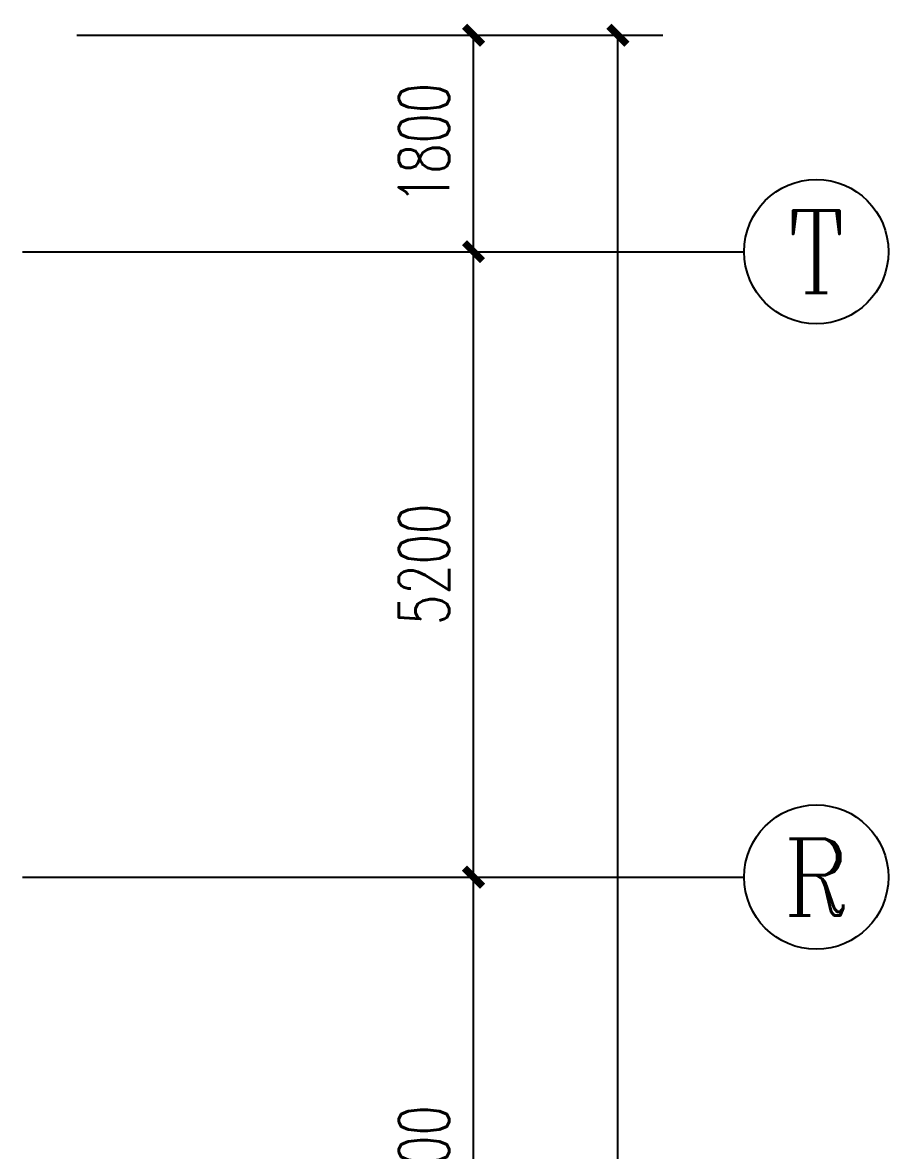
# Model space of a CAD drawing. Extents: x 0 to 2972856, y -1269770 to 0.
# Drawn here: x 2783856 to 2791056, y -1162418 to -1153041 of the extents above; entities that cross this region are included whole.
import ezdxf
from ezdxf.enums import TextEntityAlignment as Align

# ---------------------------------------------------------------- set-up
doc = ezdxf.new("R2010")
doc.units = 0
doc.header["$LTSCALE"] = 1000
doc.header["$PDSIZE"] = 50
doc.layers.add('1-建筑底图', color=8, linetype='Continuous')
doc.layers.add('AXIS_TEXT', color=7, linetype='Continuous')
doc.styles.add('_TCH_AXIS', font='COMPLEX', dxfattribs={"bigfont": 'GBCBIG'})
doc.styles.add('A_DIM_T3', font='SIMPLEX', dxfattribs={"width": 0.7, "bigfont": 'HZ'})
doc.styles.add('COMPLEX', font='COMPLEX')
doc.dimstyles.new('_TCH_ARCH&&150', dxfattribs={"dimtxt": 420, "dimasz": 150, "dimexe": 375, "dimexo": 450, "dimgap": 202.5, "dimtad": 1, "dimdec": 0, "dimzin": 0, "dimdsep": 46, "dimtxsty": 'A_DIM_T3', "dimblk": 'ARCHTICK', "dimcen": 0.09, "dimclrt": 7, "dimazin": 2, "dimtfac": 1, "dimtdec": 0, "dimtix": 1, "dimtmove": 2, "dimatfit": 3, "dimfxl": 150, "dimtolj": 1, "dimtzin": 0, "dimarcsym": 0})

# ---------------------------------------------------------------- blocks, each defined once
blk = doc.blocks.new('_ArchTick')
at = {"color": 0, "linetype": 'ByBlock', "const_width": 0.4}
blk.add_lwpolyline([(-0.5, -0.5), (0.5, 0.5)], dxfattribs=at)
blk = doc.blocks.new('*D1127')
at = {"layer": '1-建筑底图', "color": 0, "lineweight": -2, "transparency": 16777216}
for p, q in [((2169526.6, -1147375.4), (2174401.6, -1147375.4)), ((2174026.6, -1226975.4), (2174026.6, -1147375.4)), ((2169526.6, -1226975.4), (2174401.6, -1226975.4))]:
    blk.add_line(p, q, dxfattribs=at)
at = {"layer": 'Defpoints', "color": 0, "transparency": 16777216}
for p in [(2169076.6, -1147375.4), (2174026.6, -1147375.4), (2169076.6, -1226975.4)]:
    blk.add_point(p, dxfattribs=at)
at = {"layer": '1-建筑底图', "color": 0, "lineweight": -2, "transparency": 16777216, "xscale": 150, "yscale": 150, "zscale": 150}
for p, rotation in [((2174026.6, -1147375.4), 90), ((2174026.6, -1226975.4), 270)]:
    blk.add_blockref('_ArchTick', p, dxfattribs=dict(at, rotation=rotation))
at = {"layer": '1-建筑底图', "color": 7, "transparency": 16777216, "insert": (2173614.1, -1187175.4), "char_height": 420, "attachment_point": 5, "rotation": 90, "style": 'A_DIM_T3'}
blk.add_mtext('\\A1;79600', dxfattribs=at)
blk = doc.blocks.new('*D1140')
at = {"layer": '1-建筑底图', "color": 0, "lineweight": -2, "transparency": 16777216}
for p, q in [((2169526.6, -1154375.4), (2173201.6, -1154375.4)), ((2172826.6, -1159175.4), (2172826.6, -1154375.4)), ((2169526.6, -1159175.4), (2173201.6, -1159175.4))]:
    blk.add_line(p, q, dxfattribs=at)
at = {"layer": 'Defpoints', "color": 0, "transparency": 16777216}
for p in [(2169076.6, -1154375.4), (2172826.6, -1154375.4), (2169076.6, -1159175.4)]:
    blk.add_point(p, dxfattribs=at)
at = {"layer": '1-建筑底图', "color": 0, "lineweight": -2, "transparency": 16777216, "xscale": 150, "yscale": 150, "zscale": 150}
for p, rotation in [((2172826.6, -1154375.4), 90), ((2172826.6, -1159175.4), 270)]:
    blk.add_blockref('_ArchTick', p, dxfattribs=dict(at, rotation=rotation))
at = {"layer": '1-建筑底图', "color": 7, "transparency": 16777216, "insert": (2172414.1, -1156775.4), "char_height": 420, "attachment_point": 5, "rotation": 90, "style": 'A_DIM_T3'}
blk.add_mtext('\\A1;4800', dxfattribs=at)
blk = doc.blocks.new('*D1141')
at = {"layer": '1-建筑底图', "color": 0, "lineweight": -2, "transparency": 16777216}
for p, q in [((2169526.6, -1149175.4), (2173201.6, -1149175.4)), ((2172826.6, -1154375.4), (2172826.6, -1149175.4)), ((2169526.6, -1154375.4), (2173201.6, -1154375.4))]:
    blk.add_line(p, q, dxfattribs=at)
at = {"layer": 'Defpoints', "color": 0, "transparency": 16777216}
for p in [(2169076.6, -1149175.4), (2172826.6, -1149175.4), (2169076.6, -1154375.4)]:
    blk.add_point(p, dxfattribs=at)
at = {"layer": '1-建筑底图', "color": 0, "lineweight": -2, "transparency": 16777216, "xscale": 150, "yscale": 150, "zscale": 150}
for p, rotation in [((2172826.6, -1149175.4), 90), ((2172826.6, -1154375.4), 270)]:
    blk.add_blockref('_ArchTick', p, dxfattribs=dict(at, rotation=rotation))
at = {"layer": '1-建筑底图', "color": 7, "transparency": 16777216, "insert": (2172414.1, -1151775.4), "char_height": 420, "attachment_point": 5, "rotation": 90, "style": 'A_DIM_T3'}
blk.add_mtext('\\A1;5200', dxfattribs=at)
blk = doc.blocks.new('*D1142')
at = {"layer": '1-建筑底图', "color": 0, "lineweight": -2, "transparency": 16777216}
for p, q in [((2169526.6, -1147375.4), (2173201.6, -1147375.4)), ((2172826.6, -1149175.4), (2172826.6, -1147375.4)), ((2169526.6, -1149175.4), (2173201.6, -1149175.4))]:
    blk.add_line(p, q, dxfattribs=at)
at = {"layer": 'Defpoints', "color": 0, "transparency": 16777216}
for p in [(2169076.6, -1147375.4), (2172826.6, -1147375.4), (2169076.6, -1149175.4)]:
    blk.add_point(p, dxfattribs=at)
at = {"layer": '1-建筑底图', "color": 0, "lineweight": -2, "transparency": 16777216, "xscale": 150, "yscale": 150, "zscale": 150}
for p, rotation in [((2172826.6, -1147375.4), 90), ((2172826.6, -1149175.4), 270)]:
    blk.add_blockref('_ArchTick', p, dxfattribs=dict(at, rotation=rotation))
at = {"layer": '1-建筑底图', "color": 7, "transparency": 16777216, "insert": (2172414.1, -1148275.4), "char_height": 420, "attachment_point": 5, "rotation": 90, "style": 'A_DIM_T3'}
blk.add_mtext('\\A1;1800', dxfattribs=at)
blk = doc.blocks.new('*D1434')
at = {"layer": '1-建筑底图', "color": 0, "lineweight": -2, "transparency": 16777216}
for p, q in [((2169526.6, -1147375.4), (2174401.6, -1147375.4)), ((2174026.6, -1226975.4), (2174026.6, -1147375.4)), ((2169526.6, -1226975.4), (2174401.6, -1226975.4))]:
    blk.add_line(p, q, dxfattribs=at)
at = {"layer": 'Defpoints', "color": 0, "transparency": 16777216}
for p in [(2169076.6, -1147375.4), (2174026.6, -1147375.4), (2169076.6, -1226975.4)]:
    blk.add_point(p, dxfattribs=at)
at = {"layer": '1-建筑底图', "color": 0, "lineweight": -2, "transparency": 16777216, "xscale": 150, "yscale": 150, "zscale": 150}
for p, rotation in [((2174026.6, -1147375.4), 90), ((2174026.6, -1226975.4), 270)]:
    blk.add_blockref('_ArchTick', p, dxfattribs=dict(at, rotation=rotation))
at = {"layer": '1-建筑底图', "color": 7, "transparency": 16777216, "insert": (2173614.1, -1187175.4), "char_height": 420, "attachment_point": 5, "rotation": 90, "style": 'A_DIM_T3'}
blk.add_mtext('\\A1;79600', dxfattribs=at)
blk = doc.blocks.new('*D1447')
at = {"layer": '1-建筑底图', "color": 0, "lineweight": -2, "transparency": 16777216}
for p, q in [((2169526.6, -1154375.4), (2173201.6, -1154375.4)), ((2172826.6, -1159175.4), (2172826.6, -1154375.4)), ((2169526.6, -1159175.4), (2173201.6, -1159175.4))]:
    blk.add_line(p, q, dxfattribs=at)
at = {"layer": 'Defpoints', "color": 0, "transparency": 16777216}
for p in [(2169076.6, -1154375.4), (2172826.6, -1154375.4), (2169076.6, -1159175.4)]:
    blk.add_point(p, dxfattribs=at)
at = {"layer": '1-建筑底图', "color": 0, "lineweight": -2, "transparency": 16777216, "xscale": 150, "yscale": 150, "zscale": 150}
for p, rotation in [((2172826.6, -1154375.4), 90), ((2172826.6, -1159175.4), 270)]:
    blk.add_blockref('_ArchTick', p, dxfattribs=dict(at, rotation=rotation))
at = {"layer": '1-建筑底图', "color": 7, "transparency": 16777216, "insert": (2172414.1, -1156775.4), "char_height": 420, "attachment_point": 5, "rotation": 90, "style": 'A_DIM_T3'}
blk.add_mtext('\\A1;4800', dxfattribs=at)
blk = doc.blocks.new('*D1448')
at = {"layer": '1-建筑底图', "color": 0, "lineweight": -2, "transparency": 16777216}
for p, q in [((2169526.6, -1149175.4), (2173201.6, -1149175.4)), ((2172826.6, -1154375.4), (2172826.6, -1149175.4)), ((2169526.6, -1154375.4), (2173201.6, -1154375.4))]:
    blk.add_line(p, q, dxfattribs=at)
at = {"layer": 'Defpoints', "color": 0, "transparency": 16777216}
for p in [(2169076.6, -1149175.4), (2172826.6, -1149175.4), (2169076.6, -1154375.4)]:
    blk.add_point(p, dxfattribs=at)
at = {"layer": '1-建筑底图', "color": 0, "lineweight": -2, "transparency": 16777216, "xscale": 150, "yscale": 150, "zscale": 150}
for p, rotation in [((2172826.6, -1149175.4), 90), ((2172826.6, -1154375.4), 270)]:
    blk.add_blockref('_ArchTick', p, dxfattribs=dict(at, rotation=rotation))
at = {"layer": '1-建筑底图', "color": 7, "transparency": 16777216, "insert": (2172414.1, -1151775.4), "char_height": 420, "attachment_point": 5, "rotation": 90, "style": 'A_DIM_T3'}
blk.add_mtext('\\A1;5200', dxfattribs=at)
blk = doc.blocks.new('*D1449')
at = {"layer": '1-建筑底图', "color": 0, "lineweight": -2, "transparency": 16777216}
for p, q in [((2169526.6, -1147375.4), (2173201.6, -1147375.4)), ((2172826.6, -1149175.4), (2172826.6, -1147375.4)), ((2169526.6, -1149175.4), (2173201.6, -1149175.4))]:
    blk.add_line(p, q, dxfattribs=at)
at = {"layer": 'Defpoints', "color": 0, "transparency": 16777216}
for p in [(2169076.6, -1147375.4), (2172826.6, -1147375.4), (2169076.6, -1149175.4)]:
    blk.add_point(p, dxfattribs=at)
at = {"layer": '1-建筑底图', "color": 0, "lineweight": -2, "transparency": 16777216, "xscale": 150, "yscale": 150, "zscale": 150}
for p, rotation in [((2172826.6, -1147375.4), 90), ((2172826.6, -1149175.4), 270)]:
    blk.add_blockref('_ArchTick', p, dxfattribs=dict(at, rotation=rotation))
at = {"layer": '1-建筑底图', "color": 7, "transparency": 16777216, "insert": (2172414.1, -1148275.4), "char_height": 420, "attachment_point": 5, "rotation": 90, "style": 'A_DIM_T3'}
blk.add_mtext('\\A1;1800', dxfattribs=at)
blk = doc.blocks.new('_AXISO')
blk.add_circle((0, 0), 0.5)
at = {"layer": 'AXIS_TEXT', "style": 'COMPLEX', "width": 1.041667}
blk.add_attdef('A', text='', height=0.56, dxfattribs=at).set_placement((-0.25, -0.28), (0.25, -0.28), align=Align.FIT)
blk = doc.blocks.new('*D1741')
at = {"layer": '1-建筑底图', "color": 0, "lineweight": -2, "transparency": 16777216}
for p, q in [((2169526.6, -1147375.4), (2174401.6, -1147375.4)), ((2174026.6, -1226975.4), (2174026.6, -1147375.4)), ((2169526.6, -1226975.4), (2174401.6, -1226975.4))]:
    blk.add_line(p, q, dxfattribs=at)
at = {"layer": 'Defpoints', "color": 0, "transparency": 16777216}
for p in [(2169076.6, -1147375.4), (2174026.6, -1147375.4), (2169076.6, -1226975.4)]:
    blk.add_point(p, dxfattribs=at)
at = {"layer": '1-建筑底图', "color": 0, "lineweight": -2, "transparency": 16777216, "xscale": 150, "yscale": 150, "zscale": 150}
for p, rotation in [((2174026.6, -1147375.4), 90), ((2174026.6, -1226975.4), 270)]:
    blk.add_blockref('_ArchTick', p, dxfattribs=dict(at, rotation=rotation))
at = {"layer": '1-建筑底图', "color": 7, "transparency": 16777216, "insert": (2173614.1, -1187175.4), "char_height": 420, "attachment_point": 5, "rotation": 90, "style": 'A_DIM_T3'}
blk.add_mtext('\\A1;79600', dxfattribs=at)
blk = doc.blocks.new('*D1754')
at = {"layer": '1-建筑底图', "color": 0, "lineweight": -2, "transparency": 16777216}
for p, q in [((2169526.6, -1154375.4), (2173201.6, -1154375.4)), ((2172826.6, -1159175.4), (2172826.6, -1154375.4)), ((2169526.6, -1159175.4), (2173201.6, -1159175.4))]:
    blk.add_line(p, q, dxfattribs=at)
at = {"layer": 'Defpoints', "color": 0, "transparency": 16777216}
for p in [(2169076.6, -1154375.4), (2172826.6, -1154375.4), (2169076.6, -1159175.4)]:
    blk.add_point(p, dxfattribs=at)
at = {"layer": '1-建筑底图', "color": 0, "lineweight": -2, "transparency": 16777216, "xscale": 150, "yscale": 150, "zscale": 150}
for p, rotation in [((2172826.6, -1154375.4), 90), ((2172826.6, -1159175.4), 270)]:
    blk.add_blockref('_ArchTick', p, dxfattribs=dict(at, rotation=rotation))
at = {"layer": '1-建筑底图', "color": 7, "transparency": 16777216, "insert": (2172414.1, -1156775.4), "char_height": 420, "attachment_point": 5, "rotation": 90, "style": 'A_DIM_T3'}
blk.add_mtext('\\A1;4800', dxfattribs=at)
blk = doc.blocks.new('*D1755')
at = {"layer": '1-建筑底图', "color": 0, "lineweight": -2, "transparency": 16777216}
for p, q in [((2169526.6, -1149175.4), (2173201.6, -1149175.4)), ((2172826.6, -1154375.4), (2172826.6, -1149175.4)), ((2169526.6, -1154375.4), (2173201.6, -1154375.4))]:
    blk.add_line(p, q, dxfattribs=at)
at = {"layer": 'Defpoints', "color": 0, "transparency": 16777216}
for p in [(2169076.6, -1149175.4), (2172826.6, -1149175.4), (2169076.6, -1154375.4)]:
    blk.add_point(p, dxfattribs=at)
at = {"layer": '1-建筑底图', "color": 0, "lineweight": -2, "transparency": 16777216, "xscale": 150, "yscale": 150, "zscale": 150}
for p, rotation in [((2172826.6, -1149175.4), 90), ((2172826.6, -1154375.4), 270)]:
    blk.add_blockref('_ArchTick', p, dxfattribs=dict(at, rotation=rotation))
at = {"layer": '1-建筑底图', "color": 7, "transparency": 16777216, "insert": (2172414.1, -1151775.4), "char_height": 420, "attachment_point": 5, "rotation": 90, "style": 'A_DIM_T3'}
blk.add_mtext('\\A1;5200', dxfattribs=at)
blk = doc.blocks.new('*D1756')
at = {"layer": '1-建筑底图', "color": 0, "lineweight": -2, "transparency": 16777216}
for p, q in [((2169526.6, -1147375.4), (2173201.6, -1147375.4)), ((2172826.6, -1149175.4), (2172826.6, -1147375.4)), ((2169526.6, -1149175.4), (2173201.6, -1149175.4))]:
    blk.add_line(p, q, dxfattribs=at)
at = {"layer": 'Defpoints', "color": 0, "transparency": 16777216}
for p in [(2169076.6, -1147375.4), (2172826.6, -1147375.4), (2169076.6, -1149175.4)]:
    blk.add_point(p, dxfattribs=at)
at = {"layer": '1-建筑底图', "color": 0, "lineweight": -2, "transparency": 16777216, "xscale": 150, "yscale": 150, "zscale": 150}
for p, rotation in [((2172826.6, -1147375.4), 90), ((2172826.6, -1149175.4), 270)]:
    blk.add_blockref('_ArchTick', p, dxfattribs=dict(at, rotation=rotation))
at = {"layer": '1-建筑底图', "color": 7, "transparency": 16777216, "insert": (2172414.1, -1148275.4), "char_height": 420, "attachment_point": 5, "rotation": 90, "style": 'A_DIM_T3'}
blk.add_mtext('\\A1;1800', dxfattribs=at)
blk = doc.blocks.new('1-三层建筑底图')
at = {"layer": '1-建筑底图'}
for p, q in [((108400, 75600), (114400, 75600)), ((108400, 70400), (114400, 70400))]:
    blk.add_line(p, q, dxfattribs=at)
ref = blk.add_blockref('_AXISO', (115000, 75600), dxfattribs=dict(at, xscale=1200, yscale=1200, zscale=1200))
ref.add_attrib('A', 'T', dxfattribs={"layer": 'AXIS_TEXT', "height": 683.5, "style": '_TCH_AXIS'}).set_placement((114755.9, 75258.2), (115244.1, 75258.2), align=Align.FIT)
ref = blk.add_blockref('_AXISO', (115000, 70400), dxfattribs=dict(at, xscale=1200, yscale=1200, zscale=1200))
ref.add_attrib('A', 'R', dxfattribs={"layer": 'AXIS_TEXT', "height": 637.8, "style": '_TCH_AXIS'}).set_placement((114726.7, 70081.1), (115273.3, 70081.1), align=Align.FIT)
for p1, p2, distance, picture, middle in [((108400, -2200), (108400, 77400), -4950, '*D1127', (112937.5, 37600)), ((108400, 75600), (108400, 77400), -3750, '*D1142', (111737.5, 76500)), ((108400, -2200), (108400, 77400), -4950, '*D1434', (112937.5, 37600)), ((108400, 75600), (108400, 77400), -3750, '*D1449', (111737.5, 76500)), ((108400, -2200), (108400, 77400), -4950, '*D1741', (112937.5, 37600)), ((108400, 75600), (108400, 77400), -3750, '*D1756', (111737.5, 76500)), ((108400, 70400), (108400, 75600), -3750, '*D1141', (111737.5, 73000)), ((108400, 70400), (108400, 75600), -3750, '*D1448', (111737.5, 73000)), ((108400, 70400), (108400, 75600), -3750, '*D1755', (111737.5, 73000)), ((108400, 65600), (108400, 70400), -3750, '*D1140', (111737.5, 68000)), ((108400, 65600), (108400, 70400), -3750, '*D1447', (111737.5, 68000)), ((108400, 65600), (108400, 70400), -3750, '*D1754', (111737.5, 68000))]:
    dim = blk.add_aligned_dim(p1=p1, p2=p2, distance=distance, dimstyle='_TCH_ARCH&&150', dxfattribs=at)
    dim.commit()
    dim.dimension.update_dxf_attribs({"geometry": picture, "text_midpoint": middle, "insert": (-2060676.6, 1224775.4)})

msp = doc.modelspace()

# ---------------------------------------------------------------- block references
at = {"layer": '1-建筑底图', "linetype": 'ByBlock'}
msp.add_blockref('1-三层建筑底图', (2675455.9, -1230545.9), dxfattribs=at)

doc.saveas('drawing.dxf')
